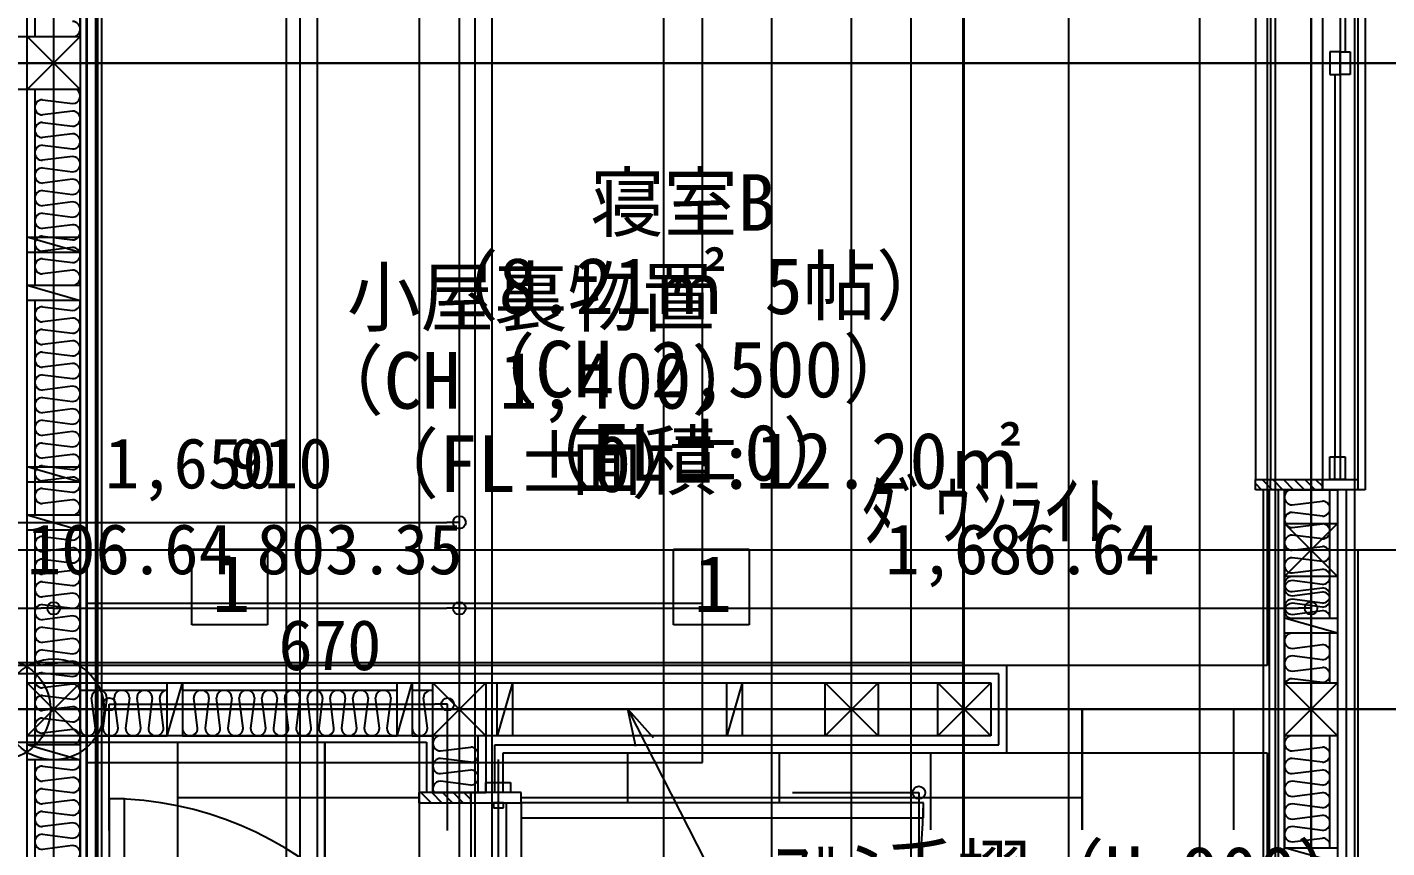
# Model space of a CAD drawing. Header units: metres. Extents: x 10861 to 26950, y 7268 to 22901.
# Drawn here: x 20182 to 22875, y 17556 to 19181 of the extents above; entities that cross this region are included whole.
import ezdxf

# ---------------------------------------------------------------- set-up
doc = ezdxf.new("R2010")
doc.units = ezdxf.units.M

msp = doc.modelspace()

# ---------------------------------------------------------------- linework, layer by layer
at = {"layer": 'COL_1F'}
for p, q in [((20182.2, 17777.5), (20182.2, 17882.5)), ((20182.2, 17882.5), (20287.2, 17882.5)), ((20287.2, 17777.5), (20182.2, 17882.5)), ((20182.2, 17777.5), (20287.2, 17882.5)), ((20287.2, 17882.5), (20287.2, 17777.5)), ((20985.6, 17777.5), (20985.6, 17882.5)), ((20985.6, 17882.5), (21090.6, 17882.5)), ((21090.6, 17777.5), (20985.6, 17882.5)), ((20985.6, 17777.5), (21090.6, 17882.5)), ((21090.6, 17882.5), (21090.6, 17777.5)), ((21762.2, 17777.5), (21762.2, 17882.5)), ((21762.2, 17882.5), (21867.2, 17882.5)), ((21867.2, 17777.5), (21762.2, 17882.5)), ((21762.2, 17777.5), (21867.2, 17882.5)), ((21867.2, 17882.5), (21867.2, 17777.5)), ((21985.6, 17777.5), (21985.6, 17882.5)), ((21985.6, 17882.5), (22090.6, 17882.5)), ((22090.6, 17777.5), (21985.6, 17882.5)), ((21985.6, 17777.5), (22090.6, 17882.5)), ((22090.6, 17882.5), (22090.6, 17777.5)), ((20287.2, 17777.5), (20182.2, 17777.5)), ((21090.6, 17777.5), (20985.6, 17777.5)), ((21867.2, 17777.5), (21762.2, 17777.5)), ((22090.6, 17777.5), (21985.6, 17777.5))]:
    msp.add_line(p, q, dxfattribs=at)
at = {"layer": 'COL_2F'}
for p, q in [((20182.2, 19057.5), (20182.2, 19162.5)), ((20182.2, 19162.5), (20287.2, 19162.5)), ((20287.2, 19057.5), (20182.2, 19162.5)), ((20182.2, 19057.5), (20287.2, 19162.5)), ((20287.2, 19162.5), (20287.2, 19057.5)), ((20287.2, 19057.5), (20182.2, 19057.5)), ((22672.2, 18093), (22672.2, 18198)), ((22672.2, 18198), (22777.2, 18198)), ((22777.2, 18093), (22672.2, 18198)), ((22672.2, 18093), (22777.2, 18198)), ((22777.2, 18198), (22777.2, 18093)), ((22777.2, 18093), (22672.2, 18093)), ((20182.2, 17777.5), (20182.2, 17882.5)), ((20182.2, 17882.5), (20287.2, 17882.5)), ((20287.2, 17777.5), (20182.2, 17882.5)), ((20182.2, 17777.5), (20287.2, 17882.5)), ((20287.2, 17882.5), (20287.2, 17777.5)), ((22672.2, 17777.5), (22672.2, 17882.5)), ((22672.2, 17882.5), (22777.2, 17882.5)), ((22777.2, 17777.5), (22672.2, 17882.5)), ((22672.2, 17777.5), (22777.2, 17882.5)), ((22777.2, 17882.5), (22777.2, 17777.5)), ((20287.2, 17777.5), (20182.2, 17777.5)), ((22777.2, 17777.5), (22672.2, 17777.5))]:
    msp.add_line(p, q, dxfattribs=at)
at = {"layer": 'COL_3F'}
for p, q in [((20182.2, 19057.5), (20182.2, 19162.5)), ((20182.2, 19162.5), (20287.2, 19162.5)), ((20287.2, 19057.5), (20182.2, 19162.5)), ((20182.2, 19057.5), (20287.2, 19162.5)), ((20287.2, 19162.5), (20287.2, 19057.5)), ((20287.2, 19057.5), (20182.2, 19057.5)), ((22672.2, 17777.5), (22672.2, 17882.5)), ((22672.2, 17882.5), (22777.2, 17882.5)), ((22777.2, 17777.5), (22672.2, 17882.5)), ((22672.2, 17777.5), (22777.2, 17882.5)), ((22777.2, 17882.5), (22777.2, 17777.5)), ((22777.2, 17777.5), (22672.2, 17777.5))]:
    msp.add_line(p, q, dxfattribs=at)
at = {"layer": 'GLID'}
for p, q in [((20234.7, 9325), (20234.7, 22205)), ((20234.7, 9325), (20234.7, 22205)), ((20234.7, 9325), (20234.7, 22205)), ((20300.9, 10010), (20300.9, 22205)), ((20300.9, 10010), (20300.9, 22205)), ((20300.9, 10010), (20300.9, 22205)), ((20322.4, 9858.3), (20322.4, 22205)), ((20322.4, 9858.3), (20322.4, 22205)), ((20322.4, 9858.3), (20322.4, 22205)), ((20695.8, 10010), (20695.8, 22205)), ((20695.8, 10010), (20695.8, 22205)), ((20695.8, 10010), (20695.8, 22205)), ((20723, 10010), (20723, 22205)), ((20723, 10010), (20723, 22205)), ((20723, 10010), (20723, 22205)), ((20757.4, 9858.3), (20757.4, 22205)), ((20757.4, 9858.3), (20757.4, 22205)), ((20757.4, 9858.3), (20757.4, 22205)), ((20959.2, 9325), (20959.2, 22205)), ((20959.2, 9325), (20959.2, 22205)), ((20959.2, 9325), (20959.2, 22205)), ((21038.1, 9325), (21038.1, 22205)), ((21038.1, 9325), (21038.1, 22205)), ((21038.1, 9325), (21038.1, 22205)), ((21069.2, 10010), (21069.2, 22205)), ((21069.2, 10010), (21069.2, 22205)), ((21069.2, 10010), (21069.2, 22205)), ((21102.9, 9325), (21102.9, 22205)), ((21102.9, 9325), (21102.9, 22205)), ((21102.9, 9325), (21102.9, 22205)), ((21442.7, 10010), (21442.7, 22205)), ((21442.7, 10010), (21442.7, 22205)), ((21442.7, 10010), (21442.7, 22205)), ((21656.9, 9325), (21656.9, 22205)), ((21656.9, 9325), (21656.9, 22205)), ((21656.9, 9325), (21656.9, 22205)), ((21814.7, 9325), (21814.7, 22205)), ((21814.7, 9325), (21814.7, 22205)), ((21814.7, 9325), (21814.7, 22205)), ((21932.7, 10010), (21932.7, 22205)), ((21932.7, 10010), (21932.7, 22205)), ((21932.7, 10010), (21932.7, 22205)), ((22036, 9325), (22036, 22205)), ((22036, 9325), (22036, 22205)), ((22036, 9325), (22036, 22205)), ((22038, 9325), (22038, 22205)), ((22038, 9325), (22038, 22205)), ((22038, 9325), (22038, 22205)), ((22245.3, 10010), (22245.3, 22205)), ((22245.3, 10010), (22245.3, 22205)), ((22245.3, 10010), (22245.3, 22205)), ((22504.7, 9325), (22504.7, 22205)), ((22504.7, 9325), (22504.7, 22205)), ((22504.7, 9325), (22504.7, 22205)), ((22654.7, 10010), (22654.7, 22205)), ((22654.7, 10010), (22654.7, 22205)), ((22654.7, 10010), (22654.7, 22205)), ((22724.7, 9325), (22724.7, 22205)), ((22724.7, 9325), (22724.7, 22205)), ((22724.7, 9325), (22724.7, 22205)), ((13514.7, 19110), (24358.1, 19110)), ((13514.7, 19110), (24358.1, 19110)), ((13514.7, 19110), (24358.1, 19110)), ((13514.7, 18145.6), (24358.1, 18145.6)), ((13514.7, 18145.6), (24358.1, 18145.6)), ((13514.7, 18145.6), (24358.1, 18145.6)), ((13514.7, 17830), (24358.1, 17830)), ((13514.7, 17830), (24358.1, 17830)), ((13514.7, 17830), (24358.1, 17830))]:
    msp.add_line(p, q, dxfattribs=at)
at = {"layer": 'WALL_BRACED_1F'}
for p, q in [((20508.1, 17997.5), (20508.1, 18147.5)), ((20508.1, 18147.5), (20658.1, 18147.5)), ((20658.1, 18147.5), (20658.1, 17997.5)), ((21462, 17997.5), (21462, 18147.5)), ((21462, 18147.5), (21612, 18147.5)), ((21612, 18147.5), (21612, 17997.5)), ((20658.1, 17997.5), (20508.1, 17997.5)), ((21612, 17997.5), (21462, 17997.5)), ((20128.1, 17922.5), (21038.1, 17922.5)), ((20128.1, 17922.5), (21038.1, 17922.5)), ((21038.1, 17922.5), (22036, 17922.5)), ((21038.1, 17922.5), (22036, 17922.5))]:
    msp.add_line(p, q, dxfattribs=at)
at = {"layer": 'WALL_BRACED_2F'}
msp.add_line((22817.2, 18145.5), (22817.2, 17085.5), dxfattribs=at)
msp.add_line((22817.2, 18145.5), (22817.2, 17085.5), dxfattribs=at)
at = {"layer": 'WALL_NORMAL_1F'}
for p, q in [((22638.2, 20843.5), (22638.2, 17916.5)), ((22811.2, 17083.9), (22811.2, 20843.5)), ((22122.5, 17916.5), (19993.1, 17916.5)), ((22122.5, 17743.5), (22122.5, 17916.5)), ((22638.2, 17916.5), (22122.5, 17916.5)), ((22106.5, 17900.5), (19993.1, 17900.5)), ((20180.6, 17882.5), (20182.2, 17882.5)), ((20287.2, 17882.5), (20985.6, 17882.5)), ((20459.7, 17777.5), (20459.7, 17882.5)), ((20459.7, 17882.5), (20489.7, 17882.5)), ((20459.7, 17777.5), (20489.7, 17882.5)), ((20489.7, 17882.5), (20489.7, 17777.5)), ((20914.7, 17777.5), (20914.7, 17882.5)), ((20914.7, 17882.5), (20944.7, 17882.5)), ((20914.7, 17777.5), (20944.7, 17882.5)), ((20944.7, 17882.5), (20944.7, 17777.5)), ((21090.6, 17882.5), (21762.2, 17882.5)), ((21113.1, 17777.5), (21113.1, 17882.5)), ((21113.1, 17882.5), (21143.1, 17882.5)), ((21143.1, 17882.5), (21113.1, 17777.5)), ((21143.1, 17882.5), (21143.1, 17777.5)), ((21568.1, 17777.5), (21568.1, 17882.5)), ((21568.1, 17882.5), (21598.1, 17882.5)), ((21598.1, 17882.5), (21568.1, 17777.5)), ((21598.1, 17882.5), (21598.1, 17777.5)), ((21867.2, 17882.5), (21985.6, 17882.5)), ((22106.5, 17759.5), (22106.5, 17900.5)), ((20182.2, 17777.5), (20180.6, 17777.5)), ((20985.6, 17777.5), (20287.2, 17777.5)), ((20489.7, 17777.5), (20459.7, 17777.5)), ((20944.7, 17777.5), (20914.7, 17777.5)), ((20985.6, 17665), (20985.6, 17777.5)), ((21762.2, 17777.5), (21090.6, 17777.5)), ((21090.6, 17777.5), (21090.6, 17665)), ((21143.1, 17777.5), (21113.1, 17777.5)), ((21598.1, 17777.5), (21568.1, 17777.5)), ((22038.1, 17777.5), (21867.2, 17777.5)), ((22038.1, 17777.5), (22038.1, 17777.5)), ((22088.5, 17777.5), (22038.1, 17777.5)), ((22088.5, 17777.5), (22088.5, 17777.5)), ((20128.1, 17765), (20973.1, 17765)), ((20973.1, 17765), (20973.1, 17665)), ((21108.6, 17759.5), (22106.5, 17759.5)), ((21108.6, 17665), (21108.6, 17759.5)), ((21124.6, 17743.5), (22122.5, 17743.5)), ((21124.6, 17665), (21124.6, 17743.5)), ((22122.5, 17743.5), (22638.2, 17743.5)), ((22638.2, 17743.5), (22638.2, 17104.1)), ((20985.6, 17665), (21090.6, 17665))]:
    msp.add_line(p, q, dxfattribs=at)
at = {"layer": 'WALL_NORMAL_2F'}
for p, q in [((20182.2, 19162.5), (20182.2, 20877.5)), ((20182.2, 19162.5), (20182.2, 20177.5)), ((20287.2, 20177.5), (20287.2, 19162.5)), ((20317.2, 20120), (20317.2, 17040)), ((20329.7, 17040), (20329.7, 20120)), ((20154.7, 19162.5), (20182.2, 19162.5)), ((20154.7, 19162.5), (20182.2, 19162.5)), ((20182.2, 19057.5), (20154.7, 19057.5)), ((20182.2, 17882.5), (20182.2, 19057.5)), ((20287.2, 19057.5), (20287.2, 17882.5)), ((20182.2, 18735), (20182.2, 18765)), ((20182.2, 18765), (20287.2, 18765)), ((20287.2, 18735), (20182.2, 18765)), ((20287.2, 18765), (20287.2, 18735)), ((20287.2, 18735), (20182.2, 18735)), ((20182.2, 18280), (20182.2, 18310)), ((20182.2, 18310), (20287.2, 18310)), ((20287.2, 18280), (20182.2, 18310)), ((20287.2, 18310), (20287.2, 18280)), ((20287.2, 18280), (20182.2, 18280)), ((22629.7, 18265), (22629.7, 17106)), ((22642.2, 17103.3), (22642.2, 18265)), ((22672.2, 18265), (22777.2, 18265)), ((22672.2, 18198), (22672.2, 18265)), ((22777.2, 18265), (22777.2, 18198)), ((22795.2, 17070.4), (22795.2, 18265)), ((22811.2, 17067), (22811.2, 18265)), ((22672.2, 17138), (22672.2, 18093)), ((22777.2, 18093), (22777.2, 17882.5)), ((22672.2, 17980.6), (22672.2, 18010.6)), ((22672.2, 18010.6), (22777.2, 18010.6)), ((22777.2, 17980.6), (22672.2, 18010.6)), ((22777.2, 18010.6), (22777.2, 17980.6)), ((22777.2, 17980.6), (22672.2, 17980.6)), ((20182.2, 16982.5), (20182.2, 17777.5)), ((20287.2, 17777.5), (20287.2, 16982.5)), ((22777.2, 17777.5), (22777.2, 17085.6)), ((22672.2, 17525.6), (22672.2, 17555.6)), ((22672.2, 17555.6), (22777.2, 17555.6)), ((22777.2, 17525.6), (22672.2, 17555.6)), ((22777.2, 17555.6), (22777.2, 17525.6))]:
    msp.add_line(p, q, dxfattribs=at)
at = {"layer": 'WALL_NORMAL_3F'}
for p, q in [((20182.2, 19162.5), (20182.2, 20877.5)), ((20287.2, 20877.5), (20287.2, 19162.5)), ((20299.7, 16865), (20299.7, 20865)), ((20182.2, 16982.5), (20182.2, 19057.5)), ((20287.2, 19057.5), (20287.2, 16982.5)), ((20182.2, 18670), (20287.2, 18670)), ((20182.2, 18640), (20182.2, 18670)), ((20182.2, 18670), (20287.2, 18640)), ((20287.2, 18670), (20287.2, 18640)), ((20287.2, 18640), (20182.2, 18640)), ((22659.7, 18265), (22659.7, 17099.5)), ((22672.2, 18265), (22777.2, 18265)), ((22672.2, 17882.5), (22672.2, 18265)), ((22777.2, 18265), (22777.2, 17882.5)), ((22795.2, 17070.4), (22795.2, 18265)), ((22811.2, 17067), (22811.2, 18265)), ((20182.2, 18215), (20287.2, 18215)), ((20182.2, 18185), (20182.2, 18215)), ((20182.2, 18215), (20287.2, 18185)), ((20287.2, 18215), (20287.2, 18185)), ((20287.2, 18185), (20182.2, 18185)), ((22672.2, 17980.6), (22672.2, 18010.6)), ((22672.2, 18010.6), (22777.2, 18010.6)), ((22777.2, 17980.6), (22672.2, 18010.6)), ((22777.2, 18010.6), (22777.2, 17980.6)), ((22777.2, 17980.6), (22672.2, 17980.6)), ((22672.2, 17096.8), (22672.2, 17777.5)), ((22777.2, 17777.5), (22777.2, 17119.5)), ((20182.2, 17760), (20287.2, 17760)), ((20182.2, 17730), (20182.2, 17760)), ((20182.2, 17760), (20287.2, 17730)), ((20287.2, 17760), (20287.2, 17730)), ((20287.2, 17730), (20182.2, 17730)), ((22672.2, 17525.6), (22672.2, 17555.6)), ((22672.2, 17555.6), (22777.2, 17555.6)), ((22777.2, 17525.6), (22672.2, 17555.6)), ((22777.2, 17555.6), (22777.2, 17525.6))]:
    msp.add_line(p, q, dxfattribs=at)
at = {"layer": 'カタログ部品(家具)_2F'}
for p, q in [((20299.7, 19239.3), (20299.7, 18039.3)), ((21519.7, 18039.3), (21519.7, 19239.3)), ((21519.7, 18039.3), (20299.7, 18039.3)), ((20299.7, 18039.3), (20299.7, 17724.3)), ((21519.7, 17724.3), (21519.7, 18039.3)), ((20299.7, 17724.3), (21519.7, 17724.3))]:
    msp.add_line(p, q, dxfattribs=at)
at = {"layer": 'スロープ_1F'}
for p, q in [((22272, 17591.2), (22272, 17830)), ((22272, 17830), (22777.2, 17830)), ((22272, 17591.2), (22272, 17830)), ((22272, 17830), (22777.2, 17830)), ((22572, 17591.2), (22572, 17830)), ((22777.2, 17830), (22777.2, 17591.2)), ((22777.2, 17830), (22777.2, 17591.2))]:
    msp.add_line(p, q, dxfattribs=at)
at = {"layer": 'データ 001_1F'}
for p, q in [((22036, 7507.5), (22036, 22072.5)), ((22724.7, 7507.5), (22724.7, 22072.5)), ((21038.1, 15219.8), (21038.1, 21590)), ((20153.1, 18200.1), (21013.1, 18200.1)), ((21038.1, 18200.1), (21013.1, 18200.1)), ((21038.1, 17950.1), (21038.1, 18200.1)), ((21038.1, 18200.1), (21038.1, 18200.1)), ((20153.1, 18030), (20209.7, 18030)), ((20234.7, 18030), (20209.7, 18030)), ((20234.7, 17780), (20234.7, 18030)), ((20234.7, 18030), (20234.7, 18030)), ((20234.7, 18030), (20259.7, 18030)), ((20259.7, 18030), (21013.1, 18030)), ((21038.1, 18030), (21013.1, 18030)), ((21038.1, 17780), (21038.1, 18030)), ((21038.1, 18030), (21038.1, 18030)), ((21038.1, 18030), (21063.1, 18030)), ((21063.1, 18030), (22699.7, 18030)), ((22724.7, 18030), (22699.7, 18030)), ((22724.7, 17780), (22724.7, 18030)), ((22724.7, 18030), (22724.7, 18030)), ((21038.1, 17950.1), (21038.1, 17950.1)), ((26390, 17830), (11375, 17830)), ((21387.4, 17756.6), (21371.8, 17830)), ((21371.8, 17830), (21422, 17774.3)), ((21371.8, 17830), (21590.2, 17401.2)), ((20234.7, 17780), (20234.7, 17780)), ((20234.7, 17780), (20234.7, 17780)), ((21038.1, 17780), (21038.1, 17780)), ((21038.1, 17780), (21038.1, 17780)), ((22724.7, 17780), (22724.7, 17780)), ((20771.8, 17137.5), (20771.8, 17765)), ((20480.4, 17655), (20958.1, 17655))]:
    msp.add_line(p, q, dxfattribs=at)
for centre, radius in [((21038.1, 18200.1), 12.5), ((20234.7, 18030), 12.5), ((20234.7, 18030), 12.5), ((21038.1, 18030), 12.5), ((21038.1, 18030), 12.5), ((22724.7, 18030), 12.5), ((20128.1, 17830), 100), ((20234.7, 17830), 100)]:
    msp.add_circle(centre, radius, dxfattribs=at)
at = {"layer": 'データ 001_2F'}
for p, q in [((22724.7, 22901.4), (22724.7, 10436.9)), ((20234.7, 16588.6), (20234.7, 21731.1)), ((26162.5, 19110), (17745, 19110)), ((26367.5, 17830), (18288.7, 17830))]:
    msp.add_line(p, q, dxfattribs=at)
at = {"layer": 'データ 001_3F'}
for p, q in [((22724.7, 22067.5), (22724.7, 15697.5)), ((20234.7, 15697.5), (20234.7, 21840)), ((22724.7, 20930), (22724.7, 17085.6)), ((21114.7, 17730.7), (21114.7, 16580))]:
    msp.add_line(p, q, dxfattribs=at)
at = {"layer": 'ポーチ_1F'}
for p, q in [((22272, 17830), (22122.5, 17830)), ((22271.8, 17591.2), (22271.8, 17830)), ((21371.8, 17645), (21371.8, 17743.5)), ((21671.8, 17645), (21671.8, 17743.5)), ((21971.8, 17591.2), (21971.8, 17743.5)), ((21160.6, 17655), (22272, 17655))]:
    msp.add_line(p, q, dxfattribs=at)
at = {"layer": '床仕上_1F'}
msp.add_line((20771.8, 17765), (20771.8, 17137.5), dxfattribs=at)
at = {"layer": '建具(木製戸)_2F'}
for p, q in [((20344.7, 17590), (20344.7, 17840)), ((20344.7, 17840), (20369.7, 17840)), ((20369.7, 17840), (20989.7, 17840)), ((21014.7, 17840), (20989.7, 17840)), ((21014.7, 17590), (21014.7, 17840)), ((21014.7, 17840), (21014.7, 17840)), ((20374.7, 17652.5), (20344.7, 17652.5)), ((20344.7, 17652.5), (20344.7, 16982.5)), ((20374.7, 16982.5), (20374.7, 17652.5)), ((20344.7, 17590), (20344.7, 17590)), ((21014.7, 17590), (21014.7, 17590))]:
    msp.add_line(p, q, dxfattribs=at)
for centre in [(20344.7, 17840), (21014.7, 17840)]:
    msp.add_circle(centre, 12.5, dxfattribs=at)
msp.add_arc((20344.7, 16982.5), 670, 0, 90, dxfattribs=at)
at = {"layer": '建具(金属戸)_1F'}
for p, q in [((21060.6, 17665), (20958.1, 17665)), ((20958.1, 17665), (20958.1, 17645)), ((20962.1, 17665), (20982.1, 17645)), ((20983.3, 17665), (21003.3, 17645)), ((21004.5, 17665), (21024.5, 17645)), ((21025.7, 17665), (21045.7, 17645)), ((21046.9, 17665), (21060.6, 17651.4)), ((21060.6, 17665), (21060.6, 17645)), ((21160.6, 17665), (21060.6, 17665)), ((21060.6, 17645), (21060.6, 17665)), ((21090.6, 17665), (21090.6, 17685)), ((21090.6, 17685), (21139.6, 17685)), ((21139.6, 17665), (21090.6, 17665)), ((21139.6, 17685), (21139.6, 17665)), ((21160.6, 17645), (21160.6, 17665)), ((21698.1, 17665), (21948.1, 17665)), ((21698.1, 17665), (21698.1, 17665)), ((21948.1, 17665), (21948.1, 17640)), ((20958.1, 17647.8), (20960.9, 17645)), ((20958.1, 17645), (21060.6, 17645)), ((21060.6, 17645), (21160.6, 17645)), ((21060.6, 17645), (21060.6, 16450)), ((21105.6, 17645), (21105.6, 17635)), ((21125.6, 17645), (21105.6, 17645)), ((21125.6, 17635), (21125.6, 17645)), ((21130.6, 17645), (21130.6, 16450)), ((21160.6, 17645), (21160.6, 16450)), ((21160.6, 17645), (21160.6, 17615)), ((21957.2, 17645), (21160.6, 17645)), ((21948.1, 17640), (21948.1, 16455)), ((21957.2, 17615), (21957.2, 17645)), ((21105.6, 17635), (21125.6, 17635)), ((21160.6, 17615), (21957.2, 17615))]:
    msp.add_line(p, q, dxfattribs=at)
msp.add_circle((21948.1, 17665), 12.5, dxfattribs=at)
msp.add_arc((21160.6, 17645), 796.7, -90, 0, dxfattribs=at)
at = {"layer": '建具(金属窓)_2F'}
for p, q in [((22832.2, 19955), (22832.2, 18265)), ((22614.7, 19935), (22614.7, 18285)), ((22747.2, 19935), (22747.2, 18285)), ((22817.2, 19935), (22817.2, 18285)), ((22792.2, 19890), (22792.2, 19132.5)), ((22762.2, 19132.5), (22762.2, 19087.5)), ((22782.2, 19132.5), (22762.2, 19132.5)), ((22782.2, 19087.5), (22782.2, 19132.5)), ((22782.2, 19132.5), (22802.2, 19132.5)), ((22782.2, 19087.5), (22782.2, 19132.5)), ((22802.2, 19132.5), (22802.2, 19087.5)), ((22967.2, 19110), (22597.2, 19110)), ((22762.2, 19087.5), (22782.2, 19087.5)), ((22772.2, 19087.5), (22772.2, 18330)), ((22802.2, 19087.5), (22782.2, 19087.5)), ((22762.2, 18285), (22762.2, 18330)), ((22762.2, 18330), (22782.2, 18330)), ((22782.2, 18330), (22782.2, 18285)), ((22614.7, 18285), (22747.2, 18285)), ((22614.7, 18265), (22614.7, 18285)), ((22627.9, 18285), (22647.9, 18265)), ((22649.1, 18285), (22669.1, 18265)), ((22670.3, 18285), (22690.3, 18265)), ((22691.5, 18285), (22711.5, 18265)), ((22712.7, 18285), (22732.7, 18265)), ((22733.9, 18285), (22747.2, 18271.7)), ((22747.2, 18265), (22747.2, 18285)), ((22747.2, 18285), (22817.2, 18285)), ((22747.2, 18285), (22747.2, 18265)), ((22782.2, 18285), (22762.2, 18285)), ((22817.2, 18285), (22817.2, 18265)), ((22614.7, 18277), (22626.7, 18265)), ((22747.2, 18265), (22614.7, 18265)), ((22817.2, 18265), (22747.2, 18265)), ((22832.2, 18265), (22817.2, 18265))]:
    msp.add_line(p, q, dxfattribs=at)
at = {"layer": '建具(金属窓)_3F'}
for p, q in [((22832.2, 19955), (22832.2, 18265)), ((22644.7, 19935), (22644.7, 18285)), ((22747.2, 19935), (22747.2, 18285)), ((22817.2, 19935), (22817.2, 18285)), ((22782.2, 19890), (22782.2, 18330)), ((22772.2, 18285), (22772.2, 18330)), ((22772.2, 18330), (22792.2, 18330)), ((22792.2, 18330), (22792.2, 18285)), ((22644.7, 18285), (22747.2, 18285)), ((22644.7, 18265), (22644.7, 18285)), ((22649.1, 18285), (22669.1, 18265)), ((22670.3, 18285), (22690.3, 18265)), ((22691.5, 18285), (22711.5, 18265)), ((22712.7, 18285), (22732.7, 18265)), ((22733.9, 18285), (22747.2, 18271.7)), ((22747.2, 18265), (22747.2, 18285)), ((22747.2, 18285), (22817.2, 18285)), ((22747.2, 18285), (22747.2, 18265)), ((22792.2, 18285), (22772.2, 18285)), ((22817.2, 18285), (22817.2, 18265)), ((22644.7, 18268.2), (22647.9, 18265)), ((22747.2, 18265), (22644.7, 18265)), ((22817.2, 18265), (22747.2, 18265)), ((22832.2, 18265), (22817.2, 18265))]:
    msp.add_line(p, q, dxfattribs=at)
at = {"layer": '式台_1F'}
msp.add_line((20480.4, 17302.5), (20480.4, 17765), dxfattribs=at)
at = {"layer": '断熱材_1F'}
for p, q in [((20459.7, 17867.5), (20287.2, 17867.5)), ((20287.2, 17867.5), (20287.2, 17777.5)), ((20317.2, 17792.5), (20309.7, 17852.5)), ((20339.7, 17852.5), (20332.2, 17792.5)), ((20362.2, 17792.5), (20354.7, 17852.5)), ((20384.7, 17852.5), (20377.2, 17792.5)), ((20407.2, 17792.5), (20399.7, 17852.5)), ((20429.7, 17852.5), (20422.2, 17792.5)), ((20452.2, 17792.5), (20444.7, 17852.5)), ((20459.7, 17777.5), (20459.7, 17867.5)), ((20914.7, 17867.5), (20489.7, 17867.5)), ((20489.7, 17867.5), (20489.7, 17777.5)), ((20519.7, 17792.5), (20512.2, 17852.5)), ((20542.2, 17852.5), (20534.7, 17792.5)), ((20564.7, 17792.5), (20557.2, 17852.5)), ((20587.2, 17852.5), (20579.7, 17792.5)), ((20609.7, 17792.5), (20602.2, 17852.5)), ((20632.2, 17852.5), (20624.7, 17792.5)), ((20654.7, 17792.5), (20647.2, 17852.5)), ((20677.2, 17852.5), (20669.7, 17792.5)), ((20699.7, 17792.5), (20692.2, 17852.5)), ((20722.2, 17852.5), (20714.7, 17792.5)), ((20744.7, 17792.5), (20737.2, 17852.5)), ((20767.2, 17852.5), (20759.7, 17792.5)), ((20789.7, 17792.5), (20782.2, 17852.5)), ((20812.2, 17852.5), (20804.7, 17792.5)), ((20834.7, 17792.5), (20827.2, 17852.5)), ((20857.2, 17852.5), (20849.7, 17792.5)), ((20879.7, 17792.5), (20872.2, 17852.5)), ((20902.2, 17852.5), (20894.7, 17792.5)), ((20914.7, 17777.5), (20914.7, 17867.5)), ((20985.6, 17867.5), (20944.7, 17867.5)), ((20944.7, 17867.5), (20944.7, 17777.5)), ((20974.7, 17792.5), (20967.2, 17852.5)), ((20985.6, 17777.5), (20985.6, 17867.5)), ((20287.2, 17777.5), (20459.7, 17777.5)), ((20489.7, 17777.5), (20914.7, 17777.5)), ((20944.7, 17777.5), (20985.6, 17777.5)), ((20985.6, 17777.5), (20985.6, 17665)), ((21075.6, 17777.5), (20985.6, 17777.5)), ((21075.6, 17665), (21075.6, 17777.5)), ((21000.6, 17747.5), (21060.6, 17755)), ((21060.6, 17725), (21000.6, 17732.5)), ((21000.6, 17702.5), (21060.6, 17710)), ((20985.6, 17665), (21075.6, 17665)), ((21060.6, 17680), (21000.6, 17687.5))]:
    msp.add_line(p, q, dxfattribs=at)
for centre, start, end in [((20324.7, 17852.5), 0, 180), ((20369.7, 17852.5), 0, 180), ((20414.7, 17852.5), 0, 180), ((20459.7, 17852.5), 90, 180), ((20527.2, 17852.5), 0, 180), ((20572.2, 17852.5), 0, 180), ((20617.2, 17852.5), 0, 180), ((20662.2, 17852.5), 0, 180), ((20707.2, 17852.5), 0, 180), ((20752.2, 17852.5), 0, 180), ((20797.2, 17852.5), 0, 180), ((20842.2, 17852.5), 0, 180), ((20887.2, 17852.5), 0, 180), ((20982.2, 17852.5), 77.0768, 180), ((20302.2, 17792.5), 180, 0), ((20347.2, 17792.5), 180, 0), ((20392.2, 17792.5), 180, 0), ((20437.2, 17792.5), 180, 0), ((20504.7, 17792.5), 180, 0), ((20549.7, 17792.5), 180, 0), ((20594.7, 17792.5), 180, 0), ((20639.7, 17792.5), 180, 0), ((20684.7, 17792.5), 180, 0), ((20729.7, 17792.5), 180, 0), ((20774.7, 17792.5), 180, 0), ((20819.7, 17792.5), 180, 0), ((20864.7, 17792.5), 180, 0), ((20909.7, 17792.5), -180, -70.5288), ((20959.7, 17792.5), 180, 0), ((21000.6, 17762.5), 90, -90), ((21060.6, 17740), -90, 90), ((21000.6, 17717.5), 90, -90), ((21060.6, 17695), -90, 90), ((21000.6, 17672.5), 90, -150)]:
    msp.add_arc(centre, 15, start, end, dxfattribs=at)
at = {"layer": '断熱材_2F'}
for p, q in [((22672.2, 18265), (22672.2, 18198)), ((22762.2, 18265), (22672.2, 18265)), ((22762.2, 18198), (22762.2, 18265)), ((22687.2, 18235), (22747.2, 18242.5)), ((22747.2, 18212.5), (22687.2, 18220)), ((22672.2, 18198), (22762.2, 18198)), ((22672.2, 18093), (22672.2, 18010.6)), ((22762.2, 18093), (22672.2, 18093)), ((22687.2, 18063), (22747.2, 18070.5)), ((22762.2, 18010.6), (22762.2, 18093)), ((22747.2, 18040.5), (22687.2, 18048)), ((22687.2, 18018), (22747.2, 18025.5)), ((22672.2, 18010.6), (22762.2, 18010.6)), ((22672.2, 17980.6), (22672.2, 17882.5)), ((22762.2, 17980.6), (22672.2, 17980.6)), ((22762.2, 17882.5), (22762.2, 17980.6)), ((22687.2, 17950.6), (22747.2, 17958.1)), ((22747.2, 17928.1), (22687.2, 17935.6)), ((22687.2, 17905.6), (22747.2, 17913.1)), ((22672.2, 17882.5), (22762.2, 17882.5)), ((22747.2, 17883.1), (22687.2, 17890.6)), ((22672.2, 17777.5), (22672.2, 17555.6)), ((22762.2, 17777.5), (22672.2, 17777.5)), ((22762.2, 17555.6), (22762.2, 17777.5)), ((22687.2, 17747.5), (22747.2, 17755)), ((22747.2, 17725), (22687.2, 17732.5)), ((22687.2, 17702.5), (22747.2, 17710)), ((22747.2, 17680), (22687.2, 17687.5)), ((22687.2, 17657.5), (22747.2, 17665)), ((22747.2, 17635), (22687.2, 17642.5)), ((22687.2, 17612.5), (22747.2, 17620)), ((22747.2, 17590), (22687.2, 17597.5)), ((22687.2, 17567.5), (22747.2, 17575)), ((22672.2, 17555.6), (22762.2, 17555.6))]:
    msp.add_line(p, q, dxfattribs=at)
for centre, start, end in [((22687.2, 18250), 90, -90), ((22747.2, 18227.5), -90, 90), ((22687.2, 18205), 90, -152.3647), ((22687.2, 18078), 90, -90), ((22747.2, 18055.5), -90, 90), ((22687.2, 18033), 90, -90), ((22747.2, 18010.5), 0.0504, 90), ((22687.2, 17965.6), 90, -90), ((22687.2, 17920.6), 90, -90), ((22747.2, 17943.1), -90, 90), ((22747.2, 17898.1), -90, 90), ((22687.2, 17875.6), 90, 152.4862), ((22687.2, 17762.5), 90, -90), ((22747.2, 17740), -90, 90), ((22687.2, 17717.5), 90, -90), ((22747.2, 17695), -90, 90), ((22687.2, 17672.5), 90, -90), ((22747.2, 17650), -90, 90), ((22687.2, 17627.5), 90, -90), ((22747.2, 17605), -90, 90), ((22687.2, 17582.5), 90, -90), ((22747.2, 17560), -17.1753, 90)]:
    msp.add_arc(centre, 15, start, end, dxfattribs=at)
at = {"layer": '断熱材_3F'}
for p, q in [((20197.2, 19550), (20197.2, 19162.5)), ((20287.2, 19162.5), (20287.2, 19550)), ((20197.2, 19162.5), (20287.2, 19162.5)), ((20287.2, 19057.5), (20197.2, 19057.5)), ((20197.2, 19057.5), (20197.2, 18670)), ((20212.2, 19037.5), (20272.2, 19030)), ((20287.2, 18670), (20287.2, 19057.5)), ((20272.2, 19015), (20212.2, 19007.5)), ((20212.2, 18992.5), (20272.2, 18985)), ((20272.2, 18970), (20212.2, 18962.5)), ((20212.2, 18947.5), (20272.2, 18940)), ((20272.2, 18925), (20212.2, 18917.5)), ((20212.2, 18902.5), (20272.2, 18895)), ((20272.2, 18880), (20212.2, 18872.5)), ((20212.2, 18857.5), (20272.2, 18850)), ((20272.2, 18835), (20212.2, 18827.5)), ((20212.2, 18812.5), (20272.2, 18805)), ((20272.2, 18790), (20212.2, 18782.5)), ((20212.2, 18767.5), (20272.2, 18760)), ((20272.2, 18745), (20212.2, 18737.5)), ((20212.2, 18722.5), (20272.2, 18715)), ((20272.2, 18700), (20212.2, 18692.5)), ((20197.2, 18670), (20287.2, 18670)), ((20287.2, 18640), (20197.2, 18640)), ((20197.2, 18640), (20197.2, 18215)), ((20287.2, 18215), (20287.2, 18640)), ((20212.2, 18627.5), (20272.2, 18620)), ((20272.2, 18605), (20212.2, 18597.5)), ((20212.2, 18582.5), (20272.2, 18575)), ((20272.2, 18560), (20212.2, 18552.5)), ((20212.2, 18537.5), (20272.2, 18530)), ((20272.2, 18515), (20212.2, 18507.5)), ((20212.2, 18492.5), (20272.2, 18485)), ((20272.2, 18470), (20212.2, 18462.5)), ((20212.2, 18447.5), (20272.2, 18440)), ((20272.2, 18425), (20212.2, 18417.5)), ((20212.2, 18402.5), (20272.2, 18395)), ((20272.2, 18380), (20212.2, 18372.5)), ((20212.2, 18357.5), (20272.2, 18350)), ((20272.2, 18335), (20212.2, 18327.5)), ((20212.2, 18312.5), (20272.2, 18305)), ((20272.2, 18290), (20212.2, 18282.5)), ((20212.2, 18267.5), (20272.2, 18260)), ((22672.2, 18265), (22672.2, 18010.6)), ((22762.2, 18265), (22672.2, 18265)), ((22762.2, 18010.6), (22762.2, 18265)), ((20272.2, 18245), (20212.2, 18237.5)), ((22687.2, 18235), (22747.2, 18242.5)), ((20197.2, 18215), (20287.2, 18215)), ((22747.2, 18212.5), (22687.2, 18220)), ((20287.2, 18185), (20197.2, 18185)), ((20197.2, 18185), (20197.2, 17760)), ((20287.2, 17760), (20287.2, 18185)), ((22687.2, 18190), (22747.2, 18197.5)), ((20212.2, 18172.5), (20272.2, 18165)), ((20272.2, 18150), (20212.2, 18142.5)), ((22747.2, 18167.5), (22687.2, 18175)), ((22687.2, 18145), (22747.2, 18152.5)), ((20212.2, 18127.5), (20272.2, 18120)), ((22747.2, 18122.5), (22687.2, 18130)), ((20272.2, 18105), (20212.2, 18097.5)), ((22687.2, 18100), (22747.2, 18107.5)), ((20212.2, 18082.5), (20272.2, 18075)), ((22747.2, 18077.5), (22687.2, 18085)), ((20272.2, 18060), (20212.2, 18052.5)), ((22687.2, 18055), (22747.2, 18062.5)), ((20212.2, 18037.5), (20272.2, 18030)), ((20272.2, 18015), (20212.2, 18007.5)), ((22747.2, 18032.5), (22687.2, 18040)), ((20212.2, 17992.5), (20272.2, 17985)), ((22672.2, 18010.6), (22762.2, 18010.6)), ((20272.2, 17970), (20212.2, 17962.5)), ((22672.2, 17980.6), (22672.2, 17882.5)), ((22762.2, 17980.6), (22672.2, 17980.6)), ((22762.2, 17882.5), (22762.2, 17980.6)), ((20212.2, 17947.5), (20272.2, 17940)), ((22687.2, 17950.6), (22747.2, 17958.1)), ((22747.2, 17928.1), (22687.2, 17935.6)), ((20272.2, 17925), (20212.2, 17917.5)), ((22687.2, 17905.6), (22747.2, 17913.1)), ((20212.2, 17902.5), (20272.2, 17895)), ((20272.2, 17880), (20212.2, 17872.5)), ((22672.2, 17882.5), (22762.2, 17882.5)), ((22747.2, 17883.1), (22687.2, 17890.6)), ((20212.2, 17857.5), (20272.2, 17850)), ((20272.2, 17835), (20212.2, 17827.5)), ((20212.2, 17812.5), (20272.2, 17805)), ((20272.2, 17790), (20212.2, 17782.5)), ((22672.2, 17777.5), (22672.2, 17555.6)), ((22762.2, 17777.5), (22672.2, 17777.5)), ((22762.2, 17555.6), (22762.2, 17777.5)), ((20197.2, 17760), (20287.2, 17760)), ((22687.2, 17747.5), (22747.2, 17755)), ((20287.2, 17730), (20197.2, 17730)), ((20197.2, 17730), (20197.2, 17305)), ((20212.2, 17717.5), (20272.2, 17710)), ((20287.2, 17305), (20287.2, 17730)), ((22747.2, 17725), (22687.2, 17732.5)), ((20272.2, 17695), (20212.2, 17687.5)), ((22687.2, 17702.5), (22747.2, 17710)), ((20212.2, 17672.5), (20272.2, 17665)), ((22747.2, 17680), (22687.2, 17687.5)), ((22687.2, 17657.5), (22747.2, 17665)), ((20272.2, 17650), (20212.2, 17642.5)), ((22747.2, 17635), (22687.2, 17642.5)), ((20212.2, 17627.5), (20272.2, 17620)), ((22687.2, 17612.5), (22747.2, 17620)), ((20272.2, 17605), (20212.2, 17597.5)), ((22747.2, 17590), (22687.2, 17597.5)), ((20212.2, 17582.5), (20272.2, 17575)), ((20272.2, 17560), (20212.2, 17552.5)), ((22687.2, 17567.5), (22747.2, 17575)), ((22672.2, 17555.6), (22762.2, 17555.6))]:
    msp.add_line(p, q, dxfattribs=at)
for centre, start, end in [((20272.2, 19177.5), -90, 90), ((20212.2, 19022.5), 90, -90), ((20272.2, 19045), -90, 56.4427), ((20272.2, 19000), -90, 90), ((20212.2, 18977.5), 90, -90), ((20272.2, 18955), -90, 90), ((20212.2, 18932.5), 90, -90), ((20212.2, 18887.5), 90, -90), ((20272.2, 18910), -90, 90), ((20272.2, 18865), -90, 90), ((20212.2, 18842.5), 90, -90), ((20272.2, 18820), -90, 90), ((20212.2, 18797.5), 90, -90), ((20272.2, 18775), -90, 90), ((20212.2, 18752.5), 90, -90), ((20272.2, 18730), -90, 90), ((20212.2, 18707.5), 90, -90), ((20272.2, 18685), -90, 90), ((20272.2, 18635), -90, 19.4712), ((20212.2, 18612.5), 90, -90), ((20212.2, 18567.5), 90, -90), ((20272.2, 18590), -90, 90), ((20272.2, 18545), -90, 90), ((20212.2, 18522.5), 90, -90), ((20272.2, 18500), -90, 90), ((20212.2, 18477.5), 90, -90), ((20212.2, 18432.5), 90, -90), ((20272.2, 18455), -90, 90), ((20272.2, 18410), -90, 90), ((20212.2, 18387.5), 90, -90), ((20272.2, 18365), -90, 90), ((20212.2, 18342.5), 90, -90), ((20212.2, 18297.5), 90, -90), ((20272.2, 18320), -90, 90), ((20272.2, 18275), -90, 90), ((20212.2, 18252.5), 90, -90), ((22687.2, 18250), 90, -90), ((20272.2, 18230), -90, 90), ((22747.2, 18227.5), -90, 90), ((22687.2, 18205), 90, -90), ((20272.2, 18180), -90, 19.4712), ((22747.2, 18182.5), -90, 90), ((20212.2, 18157.5), 90, -90), ((20272.2, 18135), -90, 90), ((22687.2, 18160), 90, -90), ((22747.2, 18137.5), -90, 90), ((20212.2, 18112.5), 90, -90), ((22687.2, 18115), 90, -90), ((20272.2, 18090), -90, 90), ((22747.2, 18092.5), -90, 90), ((20212.2, 18067.5), 90, -90), ((22687.2, 18070), 90, -90), ((20272.2, 18045), -90, 90), ((22747.2, 18047.5), -90, 90), ((20212.2, 18022.5), 90, -90), ((20272.2, 18000), -90, 90), ((22687.2, 18025), 90, -105.6418), ((20212.2, 17977.5), 90, -90), ((20272.2, 17955), -90, 90), ((22687.2, 17965.6), 90, -90), ((20212.2, 17932.5), 90, -90), ((22687.2, 17920.6), 90, -90), ((22747.2, 17943.1), -90, 90), ((20272.2, 17910), -90, 90), ((22747.2, 17898.1), -90, 90), ((20212.2, 17887.5), 90, -90), ((20272.2, 17865), -90, 90), ((22687.2, 17875.6), 90, 152.4213), ((20212.2, 17842.5), 90, -90), ((20272.2, 17820), -90, 90), ((20212.2, 17797.5), 90, -90), ((20272.2, 17775), -90, 90), ((22687.2, 17762.5), 90, -90), ((22747.2, 17740), -90, 90), ((20212.2, 17702.5), 90, -90), ((20272.2, 17725), -90, 19.4712), ((22687.2, 17717.5), 90, -90), ((20272.2, 17680), -90, 90), ((22747.2, 17695), -90, 90), ((20212.2, 17657.5), 90, -90), ((22687.2, 17672.5), 90, -90), ((22747.2, 17650), -90, 90), ((20272.2, 17635), -90, 90), ((22687.2, 17627.5), 90, -90), ((20212.2, 17612.5), 90, -90), ((22747.2, 17605), -90, 90), ((20272.2, 17590), -90, 90), ((22687.2, 17582.5), 90, -90), ((20212.2, 17567.5), 90, -90), ((20272.2, 17545), -90, 90), ((22747.2, 17560), -17.2355, 90)]:
    msp.add_arc(centre, 15, start, end, dxfattribs=at)

# ---------------------------------------------------------------- texts
at = {"layer": 'WALL_BRACED_1F'}
for p in [(20548.1, 18023), (21502, 18023)]:
    msp.add_text('1', height=112, dxfattribs=at).set_placement(p)
at = {"layer": 'データ 001_1F'}
for s, height, p in [('910', 100, (20583.1, 18267.6)), ('106.64', 100, (20181.4, 18097.5)), ('803.35', 100, (20636.4, 18097.5)), ('1,686.64', 100, (21881.4, 18097.5)), ('ｱﾙﾐ手摺（H=900）', 112, (21660.2, 17446.6))]:
    msp.add_text(s, height=height, dxfattribs=at).set_placement(p)
at = {"layer": 'データ 001_2F'}
msp.add_text('ﾀﾞｳﾝﾗｲﾄ', height=112, dxfattribs=at).set_placement((21833.3, 18167.7))
at = {"layer": 'データ 001_3F'}
msp.add_text('面積:12.20㎡', height=112, dxfattribs=at).set_placement((21257.1, 18266.8))
at = {"layer": '建具(木製戸)_2F'}
msp.add_text('670', height=100, dxfattribs=at).set_placement((20679.7, 17907.5))
at = {"layer": '建具(金属戸)_2F'}
msp.add_text('1,650', height=100, dxfattribs=at).set_placement((20336, 18267.5))
at = {"layer": '部屋_2F'}
for s, p in [('寝室B', (21297.6, 18778)), ('（8.21㎡ 5帖）', (20969.9, 18613)), ('（CH 2,500）', (21042.7, 18448)), ('（FL±0）', (21152, 18283))]:
    msp.add_text(s, height=112, dxfattribs=at).set_placement(p)
at = {"layer": '部屋_3F'}
for s, p in [('小屋裏物置', (20815.6, 18590.5)), ('（CH 1,400）', (20742.7, 18425.5)), ('（FL±0）', (20852, 18260.5))]:
    msp.add_text(s, height=112, dxfattribs=at).set_placement(p)

doc.saveas('drawing.dxf')
